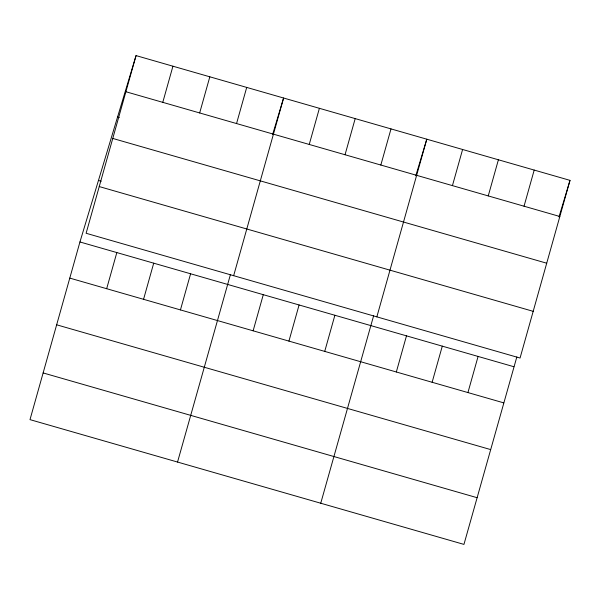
<?xml version="1.0" encoding="UTF-8"?>
<svg xmlns="http://www.w3.org/2000/svg" width="600" height="600" viewBox="0 0 600 600"><rect width="100%" height="100%" fill="white"/><g stroke="black" fill="none" stroke-linecap="round" stroke-linejoin="round"><path stroke-width="0.9" d="M136.05 55.597L86.115 233.272L520.058 358.035L570 180.368L136.05 55.597L79.942 241.965L30 419.632L463.95 544.403L516.84 356.925M106.672 288.705L116.828 252.57M162.78 102.345L172.935 66.203M143.558 299.31L153.712 263.175M199.665 112.95L209.827 76.808M180.442 309.915L190.597 273.78M236.55 123.555L246.712 87.412M177.54 462.053L230.438 274.575M233.655 275.692L283.597 98.017L272.595 134.565M253.125 330.81L263.288 294.675M309.24 144.45L319.395 108.315M288.93 341.108L299.085 304.965M345.038 154.748L355.192 118.605M324.728 351.397L334.882 315.263M380.835 165.038L390.998 128.903M320.745 503.228L373.635 315.75M376.853 316.868L426.795 139.192L415.793 175.74M396.33 371.985L406.485 335.85M452.438 185.625L462.6 149.49M432.127 382.282L442.29 346.14M488.243 195.923L498.397 159.78M467.933 392.572L478.088 356.438M524.04 206.212L534.202 170.07M558.998 216.907L570 180.368M125.895 91.74L559.845 216.502M117.532 117.097L119.333 117.615M112.77 138.442L546.713 263.212M98.46 180.465L101.16 181.238M99.24 186.57L533.19 311.332M79.942 241.965L513.885 366.728M69.78 278.1L503.73 402.862M56.655 324.803L490.605 449.572M43.125 372.93L477.075 497.692"/></g></svg>
